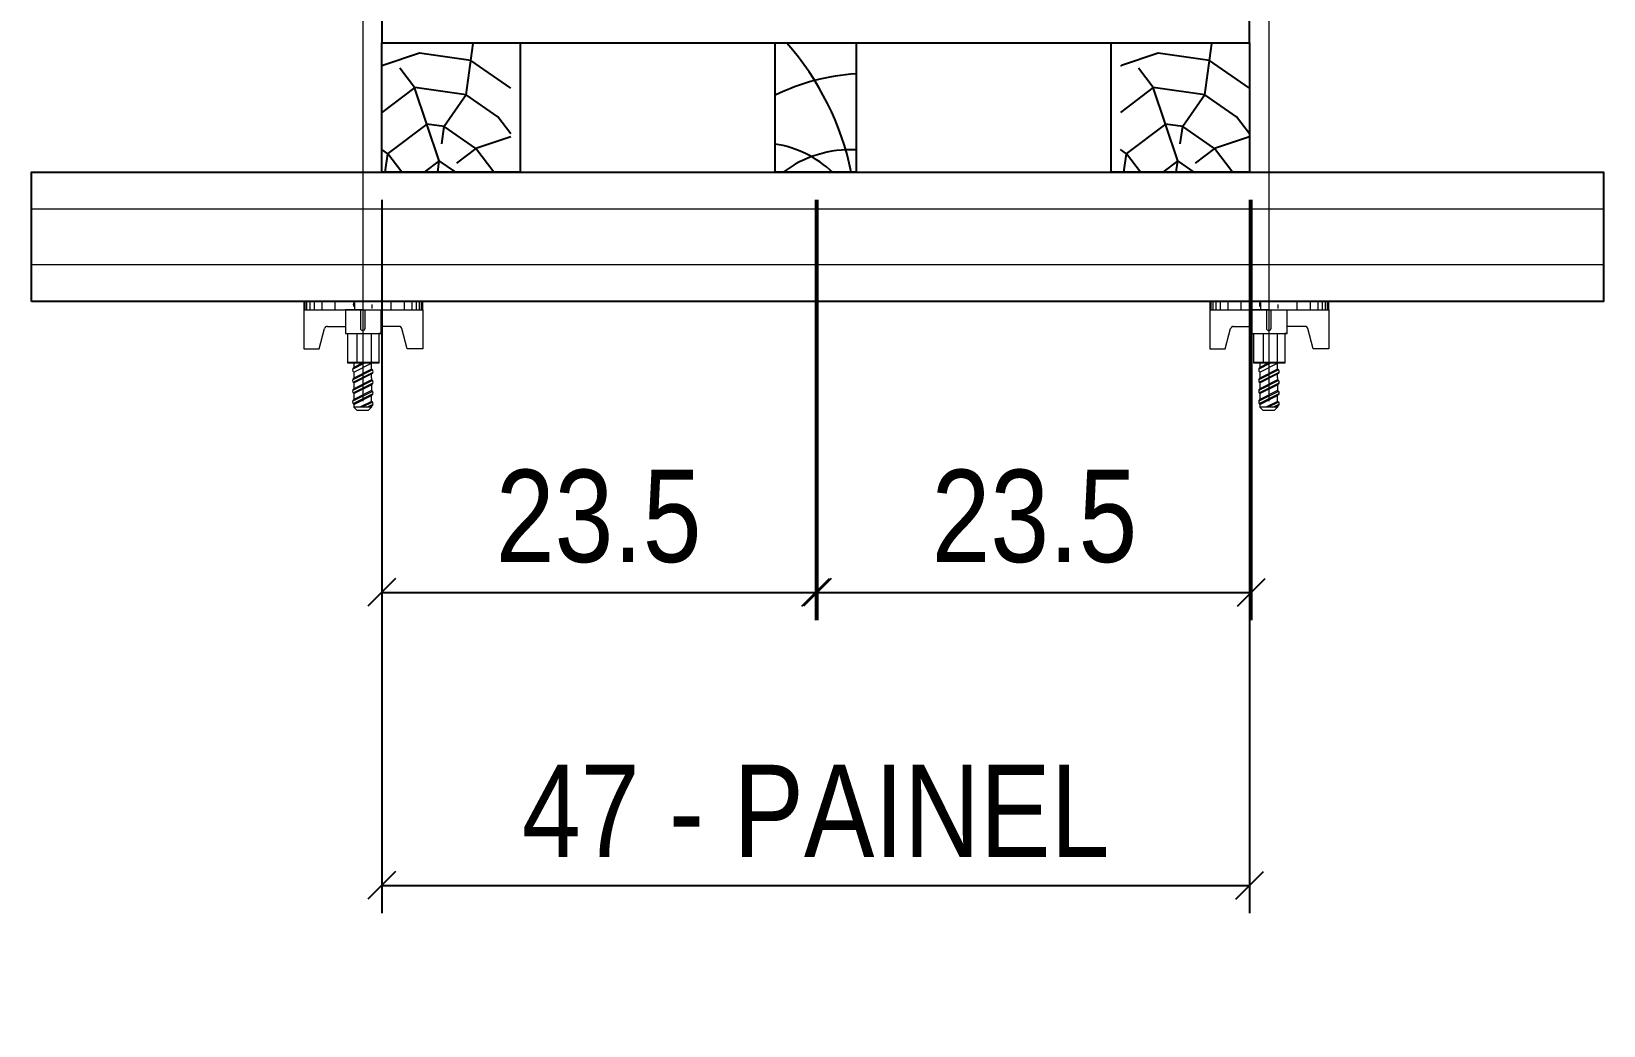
# Model space of a CAD drawing. Extents: x 2282 to 12463, y 760 to 16806.
# Drawn here: x 4699.4 to 4869.8, y 13858.7 to 13966.4 of the extents above; entities that cross this region are included whole.
import ezdxf

# ---------------------------------------------------------------- set-up
doc = ezdxf.new("R2010")
doc.units = 0
for name, color, linetype in [('1-2 PONTALETE', 7, 'Continuous'), ('COTA', 241, 'Continuous'), ('GRAVATA', 2, 'Continuous'), ('Painéis', 200, 'Continuous'), ('PONTALETE', 7, 'Continuous')]:
    doc.layers.add(name, color=color, linetype=linetype)
doc.layers.add('Hachura', color=251, linetype='Continuous', lineweight=9)
doc.styles.add('COTA TECNICA 2X', font='techl___.ttf', dxfattribs={"height": 10})
doc.dimstyles.new('SECAO PILAR', dxfattribs={"dimtxt": 10, "dimasz": 3, "dimexe": 3, "dimexo": 3, "dimgap": 3, "dimtad": 1, "dimdec": 1, "dimlfac": 0.5, "dimzin": 12, "dimdsep": 46, "dimtxsty": 'COTA TECNICA 2X', "dimblk1": 'OBLIQUE', "dimblk2": 'OBLIQUE', "dimsah": 1, "dimcen": 0.9, "dimclrd": 256, "dimclre": 256, "dimclrt": 256, "dimadec": 1, "dimazin": 3, "dimtfac": 1, "dimtdec": 1, "dimtmove": 0, "dimatfit": 3, "dimfxl": 1, "dimtolj": 1, "dimtzin": 12, "dimarcsym": 0})

# ---------------------------------------------------------------- blocks, each defined once
blk = doc.blocks.new('_Oblique')
at = {"color": 0, "linetype": 'ByBlock', "lineweight": -2}
blk.add_line((-0.5, -0.5), (0.5, 0.5), dxfattribs=at)
blk = doc.blocks.new('*D220')
at = {"layer": 'COTA', "lineweight": -2, "transparency": 16777216}
for p, q in [((4737.38, 13948.16), (4737.38, 13870.87)), ((4831.42, 13948.16), (4831.42, 13870.87)), ((4737.38, 13873.87), (4831.42, 13873.87))]:
    blk.add_line(p, q, dxfattribs=at)
at = {"layer": 'Defpoints', "color": 0, "transparency": 16777216}
for p in [(4737.38, 13951.16), (4831.42, 13951.16), (4831.42, 13873.87)]:
    blk.add_point(p, dxfattribs=at)
at = {"layer": 'COTA', "lineweight": -2, "transparency": 16777216, "xscale": 3, "yscale": 3, "zscale": 3, "rotation": 180}
blk.add_blockref('_Oblique', (4737.38, 13873.87), dxfattribs=at)
at = {"layer": 'COTA', "lineweight": -2, "transparency": 16777216, "xscale": 3, "yscale": 3, "zscale": 3}
blk.add_blockref('_Oblique', (4831.42, 13873.87), dxfattribs=at)
at = {"layer": 'COTA', "transparency": 16777216, "insert": (4784.4, 13881.94), "char_height": 10, "attachment_point": 5, "style": 'COTA TECNICA 2X'}
blk.add_mtext('\\A1;47 - PAINEL', dxfattribs=at)
blk = doc.blocks.new('C')
at = {"layer": 'Hachura', "color": 0}
for p, q in [((0.461, 3.155), (-0.003, 3.155)), ((0.461, 3.05), (-0.003, 3.05)), ((0.461, 2.881), (-0.003, 2.881)), ((0.461, 2.65), (-0.003, 2.65)), ((0, 3.224), (0, -3.224)), ((0.451, 3.224), (0, 3.224)), ((0, 2.747), (0, -1.16)), ((0.451, -3.225), (0.451, 3.224)), ((0.451, 3.224), (2.58, 3.224)), ((2.58, 3.224), (2.58, 2.385)), ((0.461, 2.228), (-0.003, 2.228)), ((1.354, 1.939), (1.354, 0.965)), ((2.58, 2.385), (1.475, 2.094)), ((0.461, 1.512), (0, 1.512)), ((1.741, 0.966), (0.451, 0.966)), ((1.741, -0.968), (1.741, 0.966)), ((1.741, 0.966), (1.741, 0.838)), ((1.741, 0.966), (1.741, 0.838)), ((0.388, 0.487), (0.172, 0.487)), ((1.451, 0.101), (0.451, 0.101)), ((1.741, 0.838), (3.354, 0.838)), ((3.354, 0.451), (1.741, 0.451)), ((3.32, 0.838), (3.32, -0.839)), ((3.354, 0.838), (3.354, -0.839)), ((3.676, 0.451), (3.354, 0.451)), ((3.837, -0.517), (3.354, 0.451)), ((3.354, 0.064), (3.67, -0.57)), ((3.676, 0.451), (4.16, -0.517)), ((3.716, 0.5), (4.251, -0.57)), ((4.371, -0.553), (3.83, 0.53)), ((4.151, 0.451), (3.934, 0.451)), ((4.418, -0.517), (3.934, 0.451)), ((4.151, 0.451), (4.256, 0.451)), ((4.256, 0.451), (4.74, -0.517)), ((4.296, 0.5), (4.831, -0.57)), ((4.952, -0.553), (4.41, 0.53)), ((4.514, 0.451), (4.837, 0.451)), ((4.998, -0.517), (4.514, 0.451)), ((4.837, 0.451), (5.321, -0.517)), ((4.876, 0.5), (5.412, -0.57)), ((5.532, -0.553), (4.991, 0.53)), ((5.579, -0.517), (5.095, 0.451)), ((5.417, 0.451), (5.095, 0.451)), ((5.579, -0.517), (5.095, 0.451)), ((5.417, 0.451), (5.74, -0.194)), ((5.457, 0.5), (5.74, -0.065)), ((5.74, 0.193), (5.571, 0.53)), ((5.74, 0.322), (5.675, 0.451)), ((5.675, 0.451), (5.74, 0.451)), ((5.739, 0.45), (5.9, 0.288)), ((5.739, 0.45), (5.739, -0.518)), ((5.9, -0.356), (5.9, 0.288)), ((0.451, -0.004), (0, -0.004)), ((0.075, -0.481), (0.292, -0.481)), ((0.292, -0.481), (0.397, -0.481)), ((0.451, -0.001), (0.451, -0.968)), ((0.451, -0.157), (1.451, -0.157)), ((0.451, -0.646), (0.451, -0.323)), ((0.451, -3.225), (0.451, -0.646)), ((3.354, -0.323), (1.741, -0.323)), ((3.354, -0.839), (1.741, -0.839)), ((3.354, -0.065), (3.579, -0.517)), ((3.354, -0.517), (3.579, -0.517)), ((3.837, -0.517), (4.16, -0.517)), ((4.418, -0.517), (4.74, -0.517)), ((4.634, -0.517), (4.74, -0.517)), ((4.998, -0.517), (5.321, -0.517)), ((5.579, -0.517), (5.74, -0.517)), ((5.739, -0.518), (5.9, -0.356)), ((5.739, -0.518), (5.739, -0.518)), ((0.461, -1.521), (-0.003, -1.521)), ((0.451, -0.968), (1.741, -0.968)), ((1.354, -1.94), (1.354, -0.968)), ((0.461, -2.228), (-0.003, -2.228)), ((2.58, -2.387), (1.475, -2.096)), ((2.58, -3.225), (2.58, -2.387)), ((0.461, -2.65), (-0.003, -2.65)), ((0.461, -2.881), (-0.003, -2.881)), ((0.461, -3.05), (-0.003, -3.05)), ((0.461, -3.155), (-0.003, -3.155)), ((0, -3.224), (2.568, -3.224))]:
    blk.add_line(p, q, dxfattribs=at)
for centre, radius, start, end in [((1.516, 1.939), 0.161, 104.74356, 180), ((1.445, -0.028), 0.129, 272.69497, 87.30503), ((3.805, 0.389), 0.143, 25.56881, 154.43119), ((4.385, 0.389), 0.143, 25.56881, 154.43119), ((4.966, 0.389), 0.143, 25.56881, 154.43119), ((5.546, 0.389), 0.143, 25.56881, 154.43119), ((0.166, -0.366), 0.174, 221.74404, 317.85924), ((3.708, -0.4), 0.174, 222.14076, 318.25596), ((4.289, -0.4), 0.174, 222.14076, 318.25596), ((4.869, -0.4), 0.174, 222.14076, 318.25596), ((5.45, -0.4), 0.174, 222.14076, 318.25596), ((5.61, -0.401), 0.174, 317.85924, 318.25596), ((1.516, -1.94), 0.161, 180, 255.25644)]:
    blk.add_arc(centre, radius, start, end, dxfattribs=at)
blk = doc.blocks.new('*D239')
at = {"layer": 'COTA', "lineweight": -2, "transparency": 16777216}
for p, q in [((4784.6, 13948.16), (4784.6, 13902.62)), ((4831.62, 13948.16), (4831.62, 13902.62)), ((4784.6, 13905.62), (4831.62, 13905.62))]:
    blk.add_line(p, q, dxfattribs=at)
at = {"layer": 'Defpoints', "color": 0, "transparency": 16777216}
for p in [(4784.6, 13951.16), (4831.62, 13951.16), (4831.62, 13905.62)]:
    blk.add_point(p, dxfattribs=at)
at = {"layer": 'COTA', "lineweight": -2, "transparency": 16777216, "xscale": 3, "yscale": 3, "zscale": 3, "rotation": 180}
blk.add_blockref('_Oblique', (4784.6, 13905.62), dxfattribs=at)
at = {"layer": 'COTA', "lineweight": -2, "transparency": 16777216, "xscale": 3, "yscale": 3, "zscale": 3}
blk.add_blockref('_Oblique', (4831.62, 13905.62), dxfattribs=at)
at = {"layer": 'COTA', "transparency": 16777216, "insert": (4808.11, 13913.84), "char_height": 10, "attachment_point": 5, "style": 'COTA TECNICA 2X'}
blk.add_mtext('\\A1;23.5', dxfattribs=at)
blk = doc.blocks.new('*D240')
at = {"layer": 'COTA', "lineweight": -2, "transparency": 16777216}
for p, q in [((4737.38, 13948.16), (4737.38, 13902.62)), ((4784.4, 13948.16), (4784.4, 13902.62)), ((4737.38, 13905.62), (4784.4, 13905.62))]:
    blk.add_line(p, q, dxfattribs=at)
at = {"layer": 'Defpoints', "color": 0, "transparency": 16777216}
for p in [(4737.38, 13951.16), (4784.4, 13951.16), (4784.4, 13905.62)]:
    blk.add_point(p, dxfattribs=at)
at = {"layer": 'COTA', "lineweight": -2, "transparency": 16777216, "xscale": 3, "yscale": 3, "zscale": 3, "rotation": 180}
blk.add_blockref('_Oblique', (4737.38, 13905.62), dxfattribs=at)
at = {"layer": 'COTA', "lineweight": -2, "transparency": 16777216, "xscale": 3, "yscale": 3, "zscale": 3}
blk.add_blockref('_Oblique', (4784.4, 13905.62), dxfattribs=at)
at = {"layer": 'COTA', "transparency": 16777216, "insert": (4760.89, 13913.84), "char_height": 10, "attachment_point": 5, "style": 'COTA TECNICA 2X'}
blk.add_mtext('\\A1;23.5', dxfattribs=at)

msp = doc.modelspace()

# ---------------------------------------------------------------- hatches: boundary and pattern name
at = {"layer": 'PONTALETE'}
h = msp.add_hatch(dxfattribs=at)
h.set_pattern_fill('TRONCO', color=1, scale=37.5, angle=82, style=0, pattern_type=2)
h.set_pattern_definition([(82, (-6897.09, 15313.8), (-31.91606, 42.35404), [11.25, -26.25]), (82, (-6898.95, 15314.06), (-31.91606, 42.35404), [11.25, -26.25]), (82, (-6902.4, 15316.44), (-31.91606, 42.35404), [7.5, -30]), (82, (-6905.854, 15318.82), (-31.91606, 42.35404), [5.625, -31.875]), (82, (-6909.567, 15319.34), (-31.91606, 42.35404), [3.75, -33.75]), (82, (-6914.585, 15310.58), (-31.91606, 42.35404), [1.875, -9.375, 1.875, -24.375]), (82, (-6915.66, 15316.41), (-31.91606, 42.35404), [1.875, -15, 5.625, -15]), (82, (-6916.472, 15324.098), (-31.91606, 42.35404), [1.875, -1.875, 1.875, -31.875]), (82, (-6918.59, 15322.502), (-31.91606, 42.35404), [1.875, -35.625]), (82, (-6922.564, 15321.167), (-31.91606, 42.35404), [5.625, -31.875]), (82, (-6926.278, 15321.69), (-31.91606, 42.35404), [7.5, -30]), (82, (-6930.252, 15320.354), (-31.91606, 42.35404), [9.375, -11.25, 1.875, -15]), (172, (-6910.06, 15302.37), (-42.35404, -31.91606), [1.875, -3.75, 9.375, -22.5]), (172, (-6913.51, 15304.748), (-42.35404, -31.91606), [1.875, -1.875, 5.625, -28.125]), (172, (-6928.105, 15308.692), (-42.35404, -31.91606), [3.75, -33.75]), (172, (-6912.99, 15308.46), (-42.35404, -31.91606), [7.5, -11.25, 1.875, -16.875]), (172, (-6933.153, 15313.19), (-42.35404, -31.91606), [1.875, -35.625]), (172, (-6914.324, 15312.436), (-42.35404, -31.91606), [5.625, -31.875]), (172, (-6915.66, 15316.41), (-42.35404, -31.91606), [3.75, -33.75]), (172, (-6915.137, 15320.124), (-42.35404, -31.91606), [1.875, -5.625, 5.625, -24.375]), (172, (-6916.733, 15322.24), (-42.35404, -31.91606), [1.875, -35.625]), (172, (-6909.045, 15323.054), (-42.35404, -31.91606), [5.25, -32.25]), (172, (-6901.357, 15323.867), (-42.35404, -31.91606), [3.75, -33.75]), (172, (-6915.69, 15329.67), (-42.35404, -31.91606), [1.875, -35.625]), (172, (-6913.31, 15333.12), (-42.35404, -31.91606), [5.625, -31.875]), (172, (-6912.79, 15336.834), (-42.35404, -31.91606), [5.625, -31.875]), (127, (-6898.718, 15329.177), (-37.13505, 5.21899), [2.651625, -2.651625, 2.651625, -45.078134]), (127, (-6909.045, 15323.054), (-37.13505, 5.21899), [5.30325, -47.72976]), (127, (-6929.7, 15310.81), (-37.13505, 5.21899), [5.30325, -47.72976]), (127, (-6919.373, 15316.932), (-37.13505, 5.21899), [5.30325, -47.72976]), (127, (-6911.685, 15317.745), (-37.13505, 5.21899), [5.30325, -47.72976]), (127, (-6902.692, 15327.842), (-37.13505, 5.21899), [5.30325, -47.72976]), (127, (-6905.07, 15324.39), (-37.13505, 5.21899), [7.95495, -45.07806]), (127, (-6923.347, 15315.597), (-37.13505, 5.21899), [2.65162, -50.38138]), (127, (-6927.322, 15314.262), (-37.13505, 5.21899), [2.65162, -50.38138]), (127, (-6925.234, 15329.116), (-37.13505, 5.21899), [2.65162, -50.38138]), (127, (-6908.754, 15311.653), (-37.13505, 5.21899), [2.65162, -50.38138]), (127, (-6918.88, 15333.904), (-37.13505, 5.21899), [2.65162, -50.38138]), (127, (-6916.994, 15320.385), (-37.13505, 5.21899), [2.65162, -50.38138]), (127, (-6920.186, 15324.62), (-37.13505, 5.21899), [2.65162, -50.38138]), (217, (-6913.02, 15321.72), (-5.21899, -37.13505), [2.651625, -2.651625, 7.95495, -39.77481]), (217, (-6912.237, 15327.29), (-5.21899, -37.13505), [2.65162, -50.38138]), (217, (-6899.24, 15325.463), (-5.21899, -37.13505), [2.65162, -50.38138]), (217, (-6909.567, 15319.34), (-5.21899, -37.13505), [2.65162, -50.38138]), (217, (-6916.211, 15325.955), (-5.21899, -37.13505), [2.65162, -50.38138]), (217, (-6908.232, 15315.366), (-5.21899, -37.13505), [2.65162, -50.38138]), (217, (-6906.145, 15330.22), (-5.21899, -37.13505), [2.65162, -50.38138]), (217, (-6898.657, 15302.66), (-5.21899, -37.13505), [2.65162, -50.38138]), (217, (-6900.253, 15304.778), (-5.21899, -37.13505), [5.30325, -47.72976]), (217, (-6901.85, 15306.896), (-5.21899, -37.13505), [5.30325, -47.72976]), (217, (-6901.327, 15310.61), (-5.21899, -37.13505), [5.30325, -47.72976]), (217, (-6904.78, 15312.988), (-5.21899, -37.13505), [5.30325, -47.72976]), (217, (-6917.546, 15329.93), (-5.21899, -37.13505), [5.30325, -47.72976]), (217, (-6897.935, 15334.747), (-5.21899, -37.13505), [5.30325, -47.72976]), (217, (-6927.382, 15340.78), (-5.21899, -37.13505), [5.30325, -47.72976]), (217, (-6923.668, 15340.257), (-5.21899, -37.13505), [5.30325, -47.72976]), (217, (-6922.334, 15336.282), (-5.21899, -37.13505), [5.30325, -47.72976]), (217, (-6925.987, 15310.288), (-5.21899, -37.13505), [7.95495, -45.07806]), (217, (-6918.88, 15333.904), (-5.21899, -37.13505), [7.95495, -45.07806]), (108.56505, (-6932.892, 15315.045), (5.218991, 37.135053), [4.1925, -79.66005]), (108.56505, (-6914.324, 15312.436), (5.218991, 37.135053), [4.1925, -79.66005]), (108.56505, (-6924.943, 15317.715), (5.218991, 37.135053), [4.1925, -79.66005]), (108.56505, (-6897.383, 15325.202), (5.218991, 37.135053), [4.1925, -79.66005]), (108.56505, (-6901.357, 15323.867), (5.218991, 37.135053), [4.1925, -79.66005]), (108.56505, (-6910.35, 15313.77), (5.218991, 37.135053), [4.1925, -79.66005]), (108.56505, (-6928.918, 15316.38), (5.218991, 37.135053), [4.1925, -79.66005]), (108.56505, (-6916.211, 15325.955), (5.218991, 37.135053), [8.385, -75.46755]), (145.43495, (-6921.782, 15326.738), (-37.135053, 5.218991), [4.1925, -79.66005]), (145.43495, (-6909.858, 15330.742), (-37.135053, 5.218991), [4.1925, -79.66005]), (145.43495, (-6919.895, 15313.219), (-37.135053, 5.218991), [4.1925, -79.66005]), (145.43495, (-6922.795, 15306.052), (-37.135053, 5.218991), [4.1925, -79.66005]), (145.43495, (-6912.237, 15327.29), (-37.135053, 5.218991), [4.1925, -79.66005]), (145.43495, (-6912.759, 15323.576), (-37.135053, 5.218991), [4.1925, -79.66005]), (145.43495, (-6920.417, 15309.505), (-37.135053, 5.218991), [8.385, -75.46755]), (145.43495, (-6903.505, 15335.53), (-37.135053, 5.218991), [8.385, -75.46755]), (145.43495, (-6905.884, 15332.077), (-37.135053, 5.218991), [8.385, -75.46755]), (198.56505, (-6904.489, 15301.586), (-37.135053, 5.218991), [4.1925, -79.66005]), (198.56505, (-6924.913, 15304.457), (-37.135053, 5.218991), [4.1925, -79.66005]), (198.56505, (-6897.875, 15308.23), (-37.135053, 5.218991), [4.1925, -79.66005]), (198.56505, (-6931.818, 15309.214), (-37.135053, 5.218991), [4.1925, -79.66005]), (198.56505, (-6909.015, 15309.796), (-37.135053, 5.218991), [4.1925, -79.66005]), (198.56505, (-6911.685, 15317.745), (-37.135053, 5.218991), [4.1925, -79.66005]), (198.56505, (-6918.59, 15322.502), (-37.135053, 5.218991), [4.1925, -79.66005]), (198.56505, (-6906.085, 15303.704), (-37.135057, 5.219004), [4.1925, -79.66005]), (198.56505, (-6910.35, 15313.77), (-37.135053, 5.218991), [4.1925, -79.66005]), (198.56505, (-6905.07, 15324.389), (-37.135053, 5.218991), [4.1925, -79.66005]), (198.56505, (-6908.262, 15328.625), (-37.135053, 5.218991), [4.1925, -79.66005]), (198.56505, (-6918.359, 15337.617), (-37.135053, 5.218991), [4.1925, -79.66005]), (198.56505, (-6933.414, 15311.332), (-37.135053, 5.218991), [4.1925, -79.66005]), (198.56505, (-6932.34, 15305.5), (-37.135053, 5.218991), [8.385, -75.46755]), (198.56505, (-6905.563, 15307.417), (-37.135053, 5.218991), [8.385, -75.46755]), (235.43495, (-6900.775, 15301.064), (-5.218991, -37.135053), [4.1925, -79.66005]), (235.43495, (-6894.482, 15332.368), (-5.218991, -37.135053), [4.1925, -79.66005]), (235.43495, (-6913.31, 15333.121), (-5.218991, -37.135053), [4.1925, -79.66005]), (235.43495, (-6902.401, 15316.44), (-5.218991, -37.135053), [4.1925, -79.66005]), (235.43495, (-6898.949, 15314.062), (-5.218991, -37.135053), [4.1925, -79.66005]), (235.43495, (-6905.854, 15318.819), (-5.218991, -37.135053), [4.1925, -79.66005]), (235.43495, (-6926.569, 15333.09), (-5.218991, -37.135053), [4.1925, -79.66005]), (235.43495, (-6927.904, 15337.065), (-5.218991, -37.135053), [8.385, -75.46755])])
h.paths.add_polyline_path([(4737.38, 13951.16), (4751.38, 13951.16), (4751.38, 13965.16), (4737.38, 13965.16)])
h = msp.add_hatch(dxfattribs=at)
h.set_pattern_fill('TRONCO', color=1, scale=37.5, angle=82, style=0, pattern_type=2)
h.set_pattern_definition([(82, (-6817.055, 15313.8), (-31.91606, 42.35404), [11.25, -26.25]), (82, (-6818.91, 15314.06), (-31.91606, 42.35404), [11.25, -26.25]), (82, (-6822.364, 15316.44), (-31.91606, 42.35404), [7.5, -30]), (82, (-6825.817, 15318.82), (-31.91606, 42.35404), [5.625, -31.875]), (82, (-6829.53, 15319.34), (-31.91606, 42.35404), [3.75, -33.75]), (82, (-6834.55, 15310.58), (-31.91606, 42.35404), [1.875, -9.375, 1.875, -24.375]), (82, (-6835.623, 15316.41), (-31.91606, 42.35404), [1.875, -15, 5.625, -15]), (82, (-6836.435, 15324.098), (-31.91606, 42.35404), [1.875, -1.875, 1.875, -31.875]), (82, (-6838.553, 15322.502), (-31.91606, 42.35404), [1.875, -35.625]), (82, (-6842.528, 15321.167), (-31.91606, 42.35404), [5.625, -31.875]), (82, (-6846.24, 15321.69), (-31.91606, 42.35404), [7.5, -30]), (82, (-6850.216, 15320.354), (-31.91606, 42.35404), [9.375, -11.25, 1.875, -15]), (172, (-6830.022, 15302.37), (-42.35404, -31.91606), [1.875, -3.75, 9.375, -22.5]), (172, (-6833.475, 15304.748), (-42.35404, -31.91606), [1.875, -1.875, 5.625, -28.125]), (172, (-6848.068, 15308.692), (-42.35404, -31.91606), [3.75, -33.75]), (172, (-6832.953, 15308.46), (-42.35404, -31.91606), [7.5, -11.25, 1.875, -16.875]), (172, (-6853.116, 15313.19), (-42.35404, -31.91606), [1.875, -35.625]), (172, (-6834.288, 15312.436), (-42.35404, -31.91606), [5.625, -31.875]), (172, (-6835.623, 15316.41), (-42.35404, -31.91606), [3.75, -33.75]), (172, (-6835.1, 15320.124), (-42.35404, -31.91606), [1.875, -5.625, 5.625, -24.375]), (172, (-6836.696, 15322.24), (-42.35404, -31.91606), [1.875, -35.625]), (172, (-6829.01, 15323.054), (-42.35404, -31.91606), [5.25, -32.25]), (172, (-6821.32, 15323.867), (-42.35404, -31.91606), [3.75, -33.75]), (172, (-6835.653, 15329.67), (-42.35404, -31.91606), [1.875, -35.625]), (172, (-6833.274, 15333.12), (-42.35404, -31.91606), [5.625, -31.875]), (172, (-6832.752, 15336.834), (-42.35404, -31.91606), [5.625, -31.875]), (127, (-6818.68, 15329.177), (-37.13505, 5.21899), [2.651625, -2.651625, 2.651625, -45.078134]), (127, (-6829.008, 15323.054), (-37.13505, 5.21899), [5.30325, -47.72976]), (127, (-6849.664, 15310.81), (-37.13505, 5.21899), [5.30325, -47.72976]), (127, (-6839.336, 15316.932), (-37.13505, 5.21899), [5.30325, -47.72976]), (127, (-6831.648, 15317.745), (-37.13505, 5.21899), [5.30325, -47.72976]), (127, (-6822.655, 15327.842), (-37.13505, 5.21899), [5.30325, -47.72976]), (127, (-6825.034, 15324.39), (-37.13505, 5.21899), [7.95495, -45.07806]), (127, (-6843.31, 15315.597), (-37.13505, 5.21899), [2.65162, -50.38138]), (127, (-6847.285, 15314.262), (-37.13505, 5.21899), [2.65162, -50.38138]), (127, (-6845.197, 15329.116), (-37.13505, 5.21899), [2.65162, -50.38138]), (127, (-6828.717, 15311.653), (-37.13505, 5.21899), [2.65162, -50.38138]), (127, (-6838.844, 15333.904), (-37.13505, 5.21899), [2.65162, -50.38138]), (127, (-6836.957, 15320.385), (-37.13505, 5.21899), [2.65162, -50.38138]), (127, (-6840.15, 15324.62), (-37.13505, 5.21899), [2.65162, -50.38138]), (217, (-6832.983, 15321.72), (-5.21899, -37.13505), [2.651625, -2.651625, 7.95495, -39.77481]), (217, (-6832.2, 15327.29), (-5.21899, -37.13505), [2.65162, -50.38138]), (217, (-6819.203, 15325.463), (-5.21899, -37.13505), [2.65162, -50.38138]), (217, (-6829.53, 15319.34), (-5.21899, -37.13505), [2.65162, -50.38138]), (217, (-6836.175, 15325.955), (-5.21899, -37.13505), [2.65162, -50.38138]), (217, (-6828.196, 15315.366), (-5.21899, -37.13505), [2.65162, -50.38138]), (217, (-6826.108, 15330.22), (-5.21899, -37.13505), [2.65162, -50.38138]), (217, (-6818.62, 15302.66), (-5.21899, -37.13505), [2.65162, -50.38138]), (217, (-6820.216, 15304.778), (-5.21899, -37.13505), [5.30325, -47.72976]), (217, (-6821.812, 15306.896), (-5.21899, -37.13505), [5.30325, -47.72976]), (217, (-6821.29, 15310.61), (-5.21899, -37.13505), [5.30325, -47.72976]), (217, (-6824.743, 15312.988), (-5.21899, -37.13505), [5.30325, -47.72976]), (217, (-6837.51, 15329.93), (-5.21899, -37.13505), [5.30325, -47.72976]), (217, (-6817.898, 15334.747), (-5.21899, -37.13505), [5.30325, -47.72976]), (217, (-6847.345, 15340.78), (-5.21899, -37.13505), [5.30325, -47.72976]), (217, (-6843.632, 15340.257), (-5.21899, -37.13505), [5.30325, -47.72976]), (217, (-6842.297, 15336.282), (-5.21899, -37.13505), [5.30325, -47.72976]), (217, (-6845.95, 15310.288), (-5.21899, -37.13505), [7.95495, -45.07806]), (217, (-6838.844, 15333.904), (-5.21899, -37.13505), [7.95495, -45.07806]), (108.56505, (-6852.855, 15315.045), (5.218991, 37.135053), [4.1925, -79.66005]), (108.56505, (-6834.288, 15312.436), (5.218991, 37.135053), [4.1925, -79.66005]), (108.56505, (-6844.906, 15317.715), (5.218991, 37.135053), [4.1925, -79.66005]), (108.56505, (-6817.346, 15325.202), (5.218991, 37.135053), [4.1925, -79.66005]), (108.56505, (-6821.32, 15323.867), (5.218991, 37.135053), [4.1925, -79.66005]), (108.56505, (-6830.313, 15313.77), (5.218991, 37.135053), [4.1925, -79.66005]), (108.56505, (-6848.88, 15316.38), (5.218991, 37.135053), [4.1925, -79.66005]), (108.56505, (-6836.175, 15325.955), (5.218991, 37.135053), [8.385, -75.46755]), (145.43495, (-6841.745, 15326.738), (-37.135053, 5.218991), [4.1925, -79.66005]), (145.43495, (-6829.821, 15330.742), (-37.135053, 5.218991), [4.1925, -79.66005]), (145.43495, (-6839.858, 15313.219), (-37.135053, 5.218991), [4.1925, -79.66005]), (145.43495, (-6842.758, 15306.052), (-37.135053, 5.218991), [4.1925, -79.66005]), (145.43495, (-6832.2, 15327.29), (-37.135053, 5.218991), [4.1925, -79.66005]), (145.43495, (-6832.722, 15323.576), (-37.135053, 5.218991), [4.1925, -79.66005]), (145.43495, (-6840.38, 15309.505), (-37.135053, 5.218991), [8.385, -75.46755]), (145.43495, (-6823.468, 15335.53), (-37.135053, 5.218991), [8.385, -75.46755]), (145.43495, (-6825.847, 15332.077), (-37.135053, 5.218991), [8.385, -75.46755]), (198.56505, (-6824.452, 15301.586), (-37.135053, 5.218991), [4.1925, -79.66005]), (198.56505, (-6844.876, 15304.457), (-37.135053, 5.218991), [4.1925, -79.66005]), (198.56505, (-6817.838, 15308.23), (-37.135053, 5.218991), [4.1925, -79.66005]), (198.56505, (-6851.781, 15309.214), (-37.135053, 5.218991), [4.1925, -79.66005]), (198.56505, (-6828.978, 15309.796), (-37.135053, 5.218991), [4.1925, -79.66005]), (198.56505, (-6831.648, 15317.745), (-37.135053, 5.218991), [4.1925, -79.66005]), (198.56505, (-6838.553, 15322.502), (-37.135053, 5.218991), [4.1925, -79.66005]), (198.56505, (-6826.048, 15303.704), (-37.135057, 5.219004), [4.1925, -79.66005]), (198.56505, (-6830.313, 15313.77), (-37.135053, 5.218991), [4.1925, -79.66005]), (198.56505, (-6825.034, 15324.389), (-37.135053, 5.218991), [4.1925, -79.66005]), (198.56505, (-6828.226, 15328.625), (-37.135053, 5.218991), [4.1925, -79.66005]), (198.56505, (-6838.322, 15337.617), (-37.135053, 5.218991), [4.1925, -79.66005]), (198.56505, (-6853.377, 15311.332), (-37.135053, 5.218991), [4.1925, -79.66005]), (198.56505, (-6852.303, 15305.5), (-37.135053, 5.218991), [8.385, -75.46755]), (198.56505, (-6825.526, 15307.417), (-37.135053, 5.218991), [8.385, -75.46755]), (235.43495, (-6820.738, 15301.064), (-5.218991, -37.135053), [4.1925, -79.66005]), (235.43495, (-6814.445, 15332.368), (-5.218991, -37.135053), [4.1925, -79.66005]), (235.43495, (-6833.274, 15333.121), (-5.218991, -37.135053), [4.1925, -79.66005]), (235.43495, (-6822.364, 15316.44), (-5.218991, -37.135053), [4.1925, -79.66005]), (235.43495, (-6818.912, 15314.062), (-5.218991, -37.135053), [4.1925, -79.66005]), (235.43495, (-6825.817, 15318.819), (-5.218991, -37.135053), [4.1925, -79.66005]), (235.43495, (-6846.532, 15333.09), (-5.218991, -37.135053), [4.1925, -79.66005]), (235.43495, (-6847.867, 15337.065), (-5.218991, -37.135053), [8.385, -75.46755])])
h.paths.add_polyline_path([(4817.42, 13951.16), (4831.42, 13951.16), (4831.42, 13965.16), (4817.42, 13965.16)])

# ---------------------------------------------------------------- linework, layer by layer
at = {"layer": '1-2 PONTALETE', "color": 1}
for centre, radius, start, end in [((4790.22, 13938.54), 23.32, 93.5441, 115.9137), ((4778.17, 13942.62), 11.74, 46.6479, 80.9173), ((4788.23, 13941.28), 12.32, 87.4574, 126.7023)]:
    msp.add_arc(centre, radius, start, end, dxfattribs=at)
at = {"layer": 'GRAVATA', "color": 1}
msp.add_lwpolyline([(4699.42, 13937.16), (4699.42, 13951.16), (4869.78, 13951.16), (4869.78, 13937.16)], close=True, dxfattribs=at)
at = {"layer": 'Hachura'}
for p, q in [((4735.38, 13926.35), (4735.37, 14048.18)), ((4833.56, 13926.35), (4833.55, 14048.18)), ((4869.78, 13947.16), (4699.42, 13947.16)), ((4699.42, 13941.16), (4869.78, 13941.16))]:
    msp.add_line(p, q, dxfattribs=at)
at = {"layer": 'Painéis'}
msp.add_lwpolyline([(4831.42, 13965.16), (4831.42, 13969.17), (4737.38, 13969.17), (4737.38, 13965.16)], close=True, dxfattribs=at)
at = {"layer": 'PONTALETE', "color": 1}
for points in [[(4737.38, 13965.16), (4752.38, 13965.16), (4752.38, 13951.16), (4737.38, 13951.16)], [(4780.03, 13965.16), (4788.78, 13965.16), (4788.78, 13951.16), (4780.03, 13951.16)], [(4816.42, 13965.16), (4831.42, 13965.16), (4831.42, 13951.16), (4816.42, 13951.16)]]:
    msp.add_lwpolyline(points, close=True, dxfattribs=at)
msp.add_arc((4758.47, 13945.02), 30.42, 11.6357, 41.4455, dxfattribs=at)

# ---------------------------------------------------------------- block references
at = {"layer": 'Hachura', "linetype": 'Continuous', "xscale": 2, "yscale": 2, "zscale": 2, "rotation": 270}
for p in [(4735.38, 13937.16), (4833.56, 13937.16)]:
    msp.add_blockref('C', p, dxfattribs=at)

# ---------------------------------------------------------------- dimensions: what is measured, and where the dimension line sits
at = {"layer": 'COTA'}
dim = msp.add_linear_dim(base=(4831.42, 13873.87), p1=(4737.38, 13951.16), p2=(4831.42, 13951.16), text='<> - PAINEL', dimstyle='SECAO PILAR', dxfattribs=at)
dim.commit()
dim.dimension.update_dxf_attribs({"geometry": '*D220', "text_midpoint": (4784.4, 13881.94)})
for base, p1, p2, picture, middle in [((4784.4, 13905.62), (4737.38, 13951.16), (4784.4, 13951.16), '*D240', (4760.89, 13913.84)), ((4831.62, 13905.62), (4784.6, 13951.16), (4831.62, 13951.16), '*D239', (4808.11, 13913.84))]:
    dim = msp.add_linear_dim(base=base, p1=p1, p2=p2, dimstyle='SECAO PILAR', dxfattribs=at)
    dim.commit()
    dim.dimension.update_dxf_attribs({"geometry": picture, "text_midpoint": middle})

doc.saveas('drawing.dxf')
